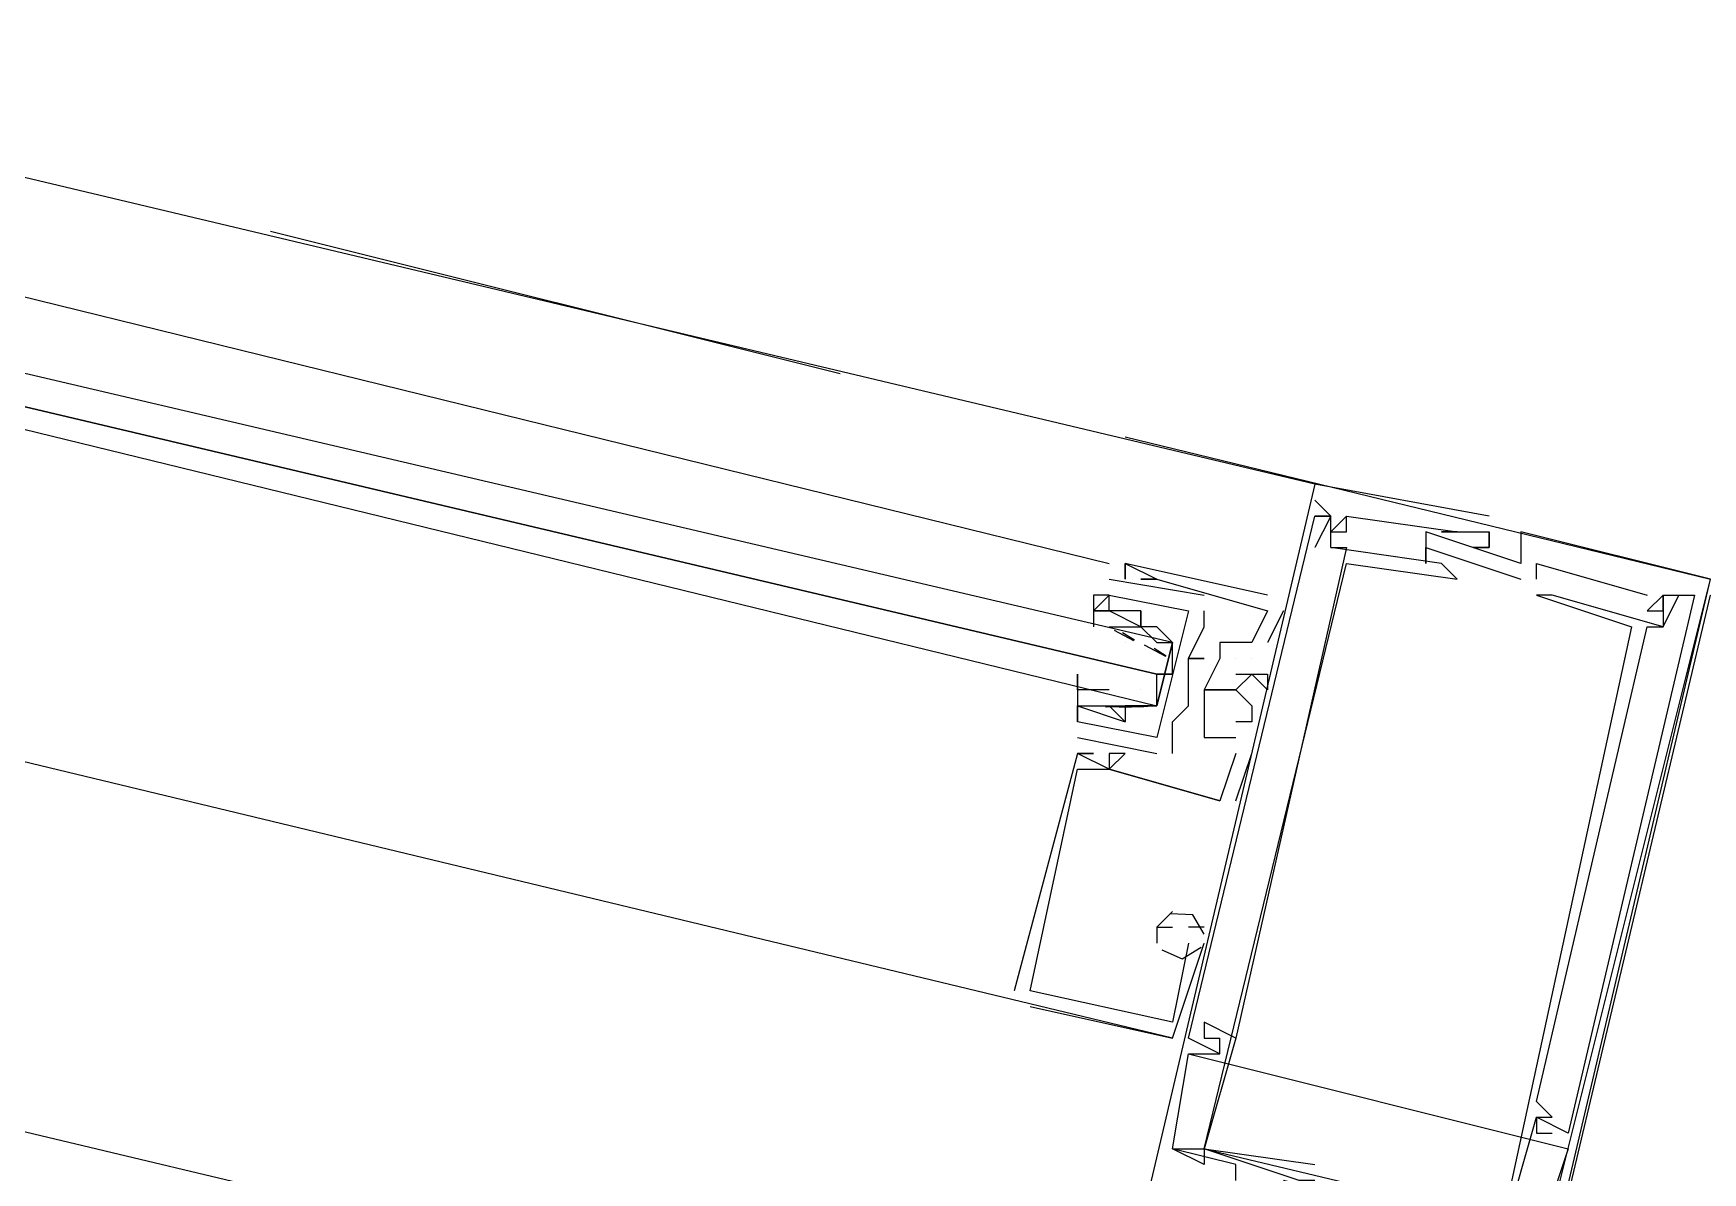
# Model space of a CAD drawing. Header units: feet. Extents: x -84 to 198, y -22 to 181.
# Drawn here: x 85.133 to 86.54, y 15.011 to 15.971 of the extents above; entities that cross this region are included whole.
import ezdxf

# ---------------------------------------------------------------- set-up
doc = ezdxf.new("R2010")
doc.units = ezdxf.units.FT
doc.layers.add('A-LINEA', color=7, linetype='CONTINUOUS')

msp = doc.modelspace()

# ---------------------------------------------------------------- linework, layer by layer
at = {"layer": 'A-LINEA'}
for p, q in [((86.2133, 15.5911), (77.6267, 17.6311)), ((86.0267, 14.8311), (77.4533, 16.8711)), ((84.4133, 15.9244), (86.04, 15.5244)), ((85.3333, 15.8044), (85.8133, 15.6844)), ((86.0533, 15.6311), (86.5467, 15.5111)), ((86.2133, 15.5911), (86.2133, 15.5911)), ((86.2133, 15.5911), (86.2133, 15.5911)), ((86.2133, 15.5911), (86.2133, 15.5911)), ((86.2133, 15.5778), (86.2267, 15.5644)), ((86.2133, 15.5778), (86.2133, 15.5778)), ((86.2133, 15.5778), (86.2267, 15.5644)), ((86.2133, 15.5778), (86.2133, 15.5778)), ((86.2133, 15.5778), (86.2267, 15.5644)), ((86.2133, 15.5778), (86.2133, 15.5778)), ((86.2133, 15.5644), (86.2133, 15.5644)), ((86.2133, 15.5644), (86.2133, 15.5644)), ((86.2133, 15.5644), (86.2133, 15.5644)), ((86.2133, 15.5644), (86.2133, 15.5644)), ((86.2133, 15.5644), (86.2133, 15.5644)), ((86.2133, 15.5644), (86.2133, 15.5644)), ((86.2267, 15.5644), (86.2267, 15.5644)), ((86.2267, 15.5644), (86.2267, 15.5644)), ((86.2267, 15.5644), (86.2267, 15.5644)), ((86.2267, 15.5644), (86.2267, 15.5644)), ((86.2267, 15.5644), (86.2267, 15.5644)), ((86.2267, 15.5644), (86.2267, 15.5644)), ((86.2267, 15.5644), (86.2267, 15.5644)), ((86.2267, 15.5644), (86.2267, 15.5644)), ((86.2267, 15.5644), (86.2267, 15.5644)), ((86.24, 15.5644), (86.24, 15.5644)), ((86.24, 15.5644), (86.24, 15.5644)), ((86.24, 15.5644), (86.24, 15.5644)), ((86.24, 15.5644), (86.24, 15.5644)), ((86.24, 15.5644), (86.24, 15.5644)), ((86.24, 15.5644), (86.24, 15.5644)), ((86.36, 15.5644), (86.36, 15.5644)), ((86.36, 15.5644), (86.36, 15.5644)), ((86.36, 15.5644), (86.36, 15.5644)), ((86.2267, 15.5511), (86.2267, 15.5511)), ((86.2267, 15.5511), (86.2267, 15.5511)), ((86.2267, 15.5511), (86.2267, 15.5511)), ((86.24, 15.5511), (86.24, 15.5511)), ((86.24, 15.5511), (86.24, 15.5511)), ((86.24, 15.5511), (86.24, 15.5511)), ((86.3067, 15.5511), (86.3067, 15.5511)), ((86.3067, 15.5511), (86.3067, 15.5511)), ((86.3067, 15.5511), (86.3067, 15.5511)), ((86.32, 15.5511), (86.32, 15.5511)), ((86.32, 15.5511), (86.32, 15.5511)), ((86.32, 15.5511), (86.32, 15.5511)), ((86.3333, 15.5511), (86.3333, 15.5511)), ((86.3333, 15.5511), (86.3333, 15.5511)), ((86.3333, 15.5511), (86.3333, 15.5511)), ((86.3333, 15.5511), (86.3333, 15.5511)), ((86.3333, 15.5511), (86.3333, 15.5511)), ((86.3333, 15.5511), (86.3333, 15.5511)), ((86.36, 15.5511), (86.36, 15.5511)), ((86.36, 15.5511), (86.36, 15.5511)), ((86.36, 15.5511), (86.36, 15.5511)), ((86.36, 15.5511), (86.36, 15.5511)), ((86.36, 15.5511), (86.36, 15.5511)), ((86.36, 15.5511), (86.36, 15.5511)), ((86.3867, 15.5511), (86.3867, 15.5511)), ((86.3867, 15.5511), (86.3867, 15.5511)), ((86.3867, 15.5511), (86.3867, 15.5511)), ((86.2133, 15.5378), (86.2133, 15.5378)), ((86.2133, 15.5378), (86.2133, 15.5378)), ((86.2133, 15.5378), (86.2133, 15.5378)), ((86.2267, 15.5378), (86.2267, 15.5378)), ((86.2267, 15.5378), (86.2267, 15.5378)), ((86.2267, 15.5378), (86.2267, 15.5378)), ((86.2267, 15.5378), (86.2267, 15.5378)), ((86.2267, 15.5378), (86.2267, 15.5378)), ((86.2267, 15.5378), (86.2267, 15.5378)), ((86.24, 15.5378), (86.24, 15.5378)), ((86.24, 15.5378), (86.24, 15.5378)), ((86.24, 15.5378), (86.24, 15.5378)), ((86.3067, 15.5378), (86.3867, 15.5111)), ((86.3067, 15.5378), (86.3067, 15.5378)), ((86.3067, 15.5378), (86.3867, 15.5111)), ((86.3067, 15.5378), (86.3067, 15.5378)), ((86.3067, 15.5378), (86.3867, 15.5111)), ((86.3067, 15.5378), (86.3067, 15.5378)), ((86.3467, 15.5378), (86.3467, 15.5378)), ((86.3467, 15.5378), (86.3467, 15.5378)), ((86.3467, 15.5378), (86.3467, 15.5378)), ((86.36, 15.5378), (86.36, 15.5378)), ((86.36, 15.5378), (86.36, 15.5378)), ((86.36, 15.5378), (86.36, 15.5378)), ((86.36, 15.5378), (86.36, 15.5378)), ((86.36, 15.5378), (86.36, 15.5378)), ((86.36, 15.5378), (86.36, 15.5378)), ((86.0533, 15.5244), (86.0533, 15.5244)), ((86.0533, 15.5244), (86.0533, 15.5244)), ((86.0533, 15.5244), (86.0533, 15.5244)), ((86.0533, 15.5244), (86.0533, 15.5244)), ((86.0533, 15.5244), (86.0533, 15.5244)), ((86.0533, 15.5244), (86.0533, 15.5244)), ((86.24, 15.5244), (86.24, 15.5244)), ((86.24, 15.5244), (86.24, 15.5244)), ((86.24, 15.5244), (86.24, 15.5244)), ((86.3067, 15.5244), (86.3067, 15.5244)), ((86.3067, 15.5244), (86.3067, 15.5244)), ((86.3067, 15.5244), (86.3067, 15.5244)), ((86.3067, 15.5244), (86.3067, 15.5244)), ((86.3067, 15.5244), (86.3067, 15.5244)), ((86.3067, 15.5244), (86.3067, 15.5244)), ((86.32, 15.5244), (86.32, 15.5244)), ((86.32, 15.5244), (86.32, 15.5244)), ((86.32, 15.5244), (86.32, 15.5244)), ((86.3867, 15.5244), (86.3867, 15.5244)), ((86.3867, 15.5244), (86.3867, 15.5244)), ((86.3867, 15.5244), (86.3867, 15.5244)), ((86.4, 15.5244), (86.4, 15.5244)), ((86.4, 15.5244), (86.4, 15.5244)), ((86.4, 15.5244), (86.4, 15.5244)), ((86.04, 15.5111), (86.12, 15.4978)), ((86.04, 15.5111), (86.04, 15.5111)), ((86.04, 15.5111), (86.12, 15.4978)), ((86.04, 15.5111), (86.04, 15.5111)), ((86.0533, 15.5111), (86.0533, 15.5111)), ((86.0533, 15.5111), (86.0533, 15.5111)), ((86.0533, 15.5111), (86.0533, 15.5111)), ((86.0667, 15.5111), (86.0667, 15.5111)), ((86.0667, 15.5111), (86.0667, 15.5111)), ((86.0667, 15.5111), (86.0667, 15.5111)), ((86.08, 15.5111), (86.08, 15.5111)), ((86.08, 15.5111), (86.08, 15.5111)), ((86.08, 15.5111), (86.08, 15.5111)), ((86.08, 15.5111), (86.08, 15.5111)), ((86.08, 15.5111), (86.08, 15.5111)), ((86.08, 15.5111), (86.08, 15.5111)), ((86.3333, 15.5111), (86.3333, 15.5111)), ((86.3333, 15.5111), (86.3333, 15.5111)), ((86.3333, 15.5111), (86.3333, 15.5111)), ((86.3867, 15.5111), (86.3867, 15.5111)), ((86.3867, 15.5111), (86.3867, 15.5111)), ((86.3867, 15.5111), (86.3867, 15.5111)), ((86.4, 15.5111), (86.4, 15.5111)), ((86.4, 15.5111), (86.4, 15.5111)), ((86.4, 15.5111), (86.4, 15.5111)), ((86.04, 15.4978), (86.04, 15.4978)), ((86.04, 15.4978), (86.04, 15.4978)), ((86.04, 15.4978), (86.04, 15.4978)), ((86.04, 15.4978), (86.04, 15.4978)), ((86.12, 15.4978), (86.12, 15.4978)), ((86.12, 15.4978), (86.12, 15.4978)), ((86.1733, 15.4978), (86.1733, 15.4978)), ((86.1733, 15.4978), (86.1733, 15.4978)), ((86.1733, 15.4978), (86.1733, 15.4978)), ((86.4, 15.4978), (86.4, 15.4978)), ((86.4, 15.4978), (86.4, 15.4978)), ((86.4, 15.4978), (86.4, 15.4978)), ((86.4133, 15.4978), (86.4133, 15.4978)), ((86.4133, 15.4978), (86.4133, 15.4978)), ((86.4133, 15.4978), (86.4133, 15.4978)), ((86.4933, 15.4978), (86.4933, 15.4978)), ((86.4933, 15.4978), (86.4933, 15.4978)), ((86.4933, 15.4978), (86.4933, 15.4978)), ((86.5067, 15.4978), (86.5067, 15.4978)), ((86.5067, 15.4978), (86.5067, 15.4978)), ((86.5067, 15.4978), (86.5067, 15.4978)), ((86.5067, 15.4978), (86.5067, 15.4978)), ((86.5067, 15.4978), (86.5067, 15.4978)), ((86.5067, 15.4978), (86.5067, 15.4978)), ((86.5067, 15.4978), (86.5067, 15.4978)), ((86.5067, 15.4978), (86.5067, 15.4978)), ((86.5067, 15.4978), (86.5067, 15.4978)), ((86.52, 15.4978), (86.52, 15.4978)), ((86.52, 15.4978), (86.52, 15.4978)), ((86.52, 15.4978), (86.52, 15.4978)), ((86.5333, 15.4978), (86.5333, 15.4978)), ((86.5333, 15.4978), (86.5333, 15.4978)), ((86.5333, 15.4978), (86.5333, 15.4978)), ((86.0267, 15.4844), (86.0267, 15.4844)), ((86.0267, 15.4844), (86.0267, 15.4844)), ((86.04, 15.4844), (86.04, 15.4844)), ((86.04, 15.4844), (86.04, 15.4844)), ((86.04, 15.4844), (86.04, 15.4844)), ((86.04, 15.4844), (86.04, 15.4844)), ((86.0667, 15.4844), (86.0667, 15.4844)), ((86.0667, 15.4844), (86.0667, 15.4844)), ((86.0667, 15.4844), (86.0667, 15.4844)), ((86.0667, 15.4844), (86.0667, 15.4844)), ((86.12, 15.4844), (86.12, 15.4844)), ((86.12, 15.4844), (86.12, 15.4844)), ((86.1733, 15.4844), (86.1733, 15.4844)), ((86.1733, 15.4844), (86.1733, 15.4844)), ((86.1733, 15.4844), (86.1733, 15.4844)), ((86.1733, 15.4844), (86.1733, 15.4844)), ((86.1733, 15.4844), (86.1733, 15.4844)), ((86.1733, 15.4844), (86.1733, 15.4844)), ((86.1867, 15.4844), (86.1867, 15.4844)), ((86.1867, 15.4844), (86.1867, 15.4844)), ((86.1867, 15.4844), (86.1867, 15.4844)), ((86.4933, 15.4844), (86.4933, 15.4844)), ((86.4933, 15.4844), (86.4933, 15.4844)), ((86.4933, 15.4844), (86.4933, 15.4844)), ((86.5067, 15.4844), (86.5067, 15.4844)), ((86.5067, 15.4844), (86.5067, 15.4844)), ((86.5067, 15.4844), (86.5067, 15.4844)), ((86.04, 15.4711), (86.04, 15.4711)), ((86.04, 15.4711), (86.04, 15.4711)), ((86.04, 15.4711), (86.0533, 15.4711)), ((86.04, 15.4711), (86.04, 15.4711)), ((86.0441, 15.4681), (86.0603, 15.4596)), ((86.0511, 15.4663), (86.0612, 15.46)), ((86.0533, 15.4711), (86.0533, 15.4711)), ((86.0533, 15.4711), (86.0533, 15.4711)), ((86.0667, 15.4711), (86.0667, 15.4711)), ((86.0667, 15.4711), (86.0667, 15.4711)), ((86.0667, 15.4711), (86.0667, 15.4711)), ((86.0667, 15.4711), (86.0667, 15.4711)), ((86.08, 15.4711), (86.08, 15.4711)), ((86.08, 15.4711), (86.08, 15.4711)), ((86.08, 15.4711), (86.08, 15.4711)), ((86.08, 15.4711), (86.08, 15.4711)), ((86.12, 15.4711), (86.12, 15.4711)), ((86.12, 15.4711), (86.12, 15.4711)), ((86.48, 15.4711), (86.48, 15.4711)), ((86.48, 15.4711), (86.48, 15.4711)), ((86.48, 15.4711), (86.48, 15.4711)), ((86.4933, 15.4711), (86.4933, 15.4711)), ((86.4933, 15.4711), (86.4933, 15.4711)), ((86.4933, 15.4711), (86.4933, 15.4711)), ((86.5067, 15.4711), (86.5067, 15.4711)), ((86.5067, 15.4711), (86.5067, 15.4711)), ((86.5067, 15.4711), (86.5067, 15.4711)), ((86.5067, 15.4711), (86.5067, 15.4711)), ((86.5067, 15.4711), (86.5067, 15.4711)), ((86.5067, 15.4711), (86.5067, 15.4711)), ((86.0533, 15.4578), (86.0533, 15.4578)), ((86.0695, 15.4558), (86.0874, 15.4462)), ((86.0778, 15.453), (86.0879, 15.4467)), ((86.08, 15.4578), (86.08, 15.4578)), ((86.1333, 15.4578), (86.1333, 15.4578)), ((86.1333, 15.4578), (86.1333, 15.4578)), ((86.1333, 15.4578), (86.1333, 15.4578)), ((86.16, 15.4578), (86.16, 15.4578)), ((86.16, 15.4578), (86.16, 15.4578)), ((86.16, 15.4578), (86.16, 15.4578)), ((86.1733, 15.4578), (86.1733, 15.4578)), ((86.1733, 15.4578), (86.1733, 15.4578)), ((86.1733, 15.4578), (86.1733, 15.4578)), ((86.0933, 15.4311), (86.08, 15.4311)), ((86.1067, 15.4444), (86.1067, 15.4444)), ((86.1067, 15.4444), (86.1067, 15.4444)), ((86.1067, 15.4444), (86.1067, 15.4444)), ((86.1067, 15.4444), (86.1067, 15.4444)), ((86.12, 15.4444), (86.12, 15.4444)), ((86.12, 15.4444), (86.12, 15.4444)), ((86.1333, 15.4444), (86.1333, 15.4444)), ((86.1333, 15.4444), (86.1333, 15.4444)), ((86.1333, 15.4444), (86.1333, 15.4444)), ((86.1467, 15.4444), (86.1467, 15.4444)), ((86.1467, 15.4444), (86.1467, 15.4444)), ((86.1467, 15.4444), (86.1467, 15.4444)), ((86.1467, 15.4311), (86.1467, 15.4311)), ((86.1467, 15.4311), (86.1467, 15.4311)), ((86.1467, 15.4311), (86.1467, 15.4311)), ((86.16, 15.4444), (86.16, 15.4444)), ((86.16, 15.4444), (86.16, 15.4444)), ((86.16, 15.4444), (86.16, 15.4444)), ((86.16, 15.4444), (86.16, 15.4444)), ((86.16, 15.4444), (86.16, 15.4444)), ((86.16, 15.4444), (86.16, 15.4444)), ((86.16, 15.4311), (86.16, 15.4311)), ((86.16, 15.4311), (86.16, 15.4311)), ((86.16, 15.4311), (86.16, 15.4311)), ((86.1733, 15.4311), (86.1733, 15.4311)), ((86.1733, 15.4311), (86.1733, 15.4311)), ((86.1733, 15.4311), (86.1733, 15.4311)), ((86.0267, 15.4178), (86.0267, 15.4178)), ((86.04, 15.4178), (86.0267, 15.4178)), ((86.0267, 15.4178), (86.0267, 15.4178)), ((86.04, 15.4178), (86.04, 15.4178)), ((86.0667, 15.4178), (86.0667, 15.4178)), ((86.1067, 15.4178), (86.1067, 15.4178)), ((86.1067, 15.4178), (86.1067, 15.4178)), ((86.12, 15.4178), (86.12, 15.4178)), ((86.12, 15.4178), (86.12, 15.4178)), ((86.12, 15.4178), (86.12, 15.4178)), ((86.12, 15.4178), (86.12, 15.4178)), ((86.12, 15.4178), (86.12, 15.4178)), ((86.12, 15.4178), (86.12, 15.4178)), ((86.1333, 15.4178), (86.1333, 15.4178)), ((86.1333, 15.4178), (86.1333, 15.4178)), ((86.1333, 15.4178), (86.1333, 15.4178)), ((86.1467, 15.4178), (86.1467, 15.4178)), ((86.1467, 15.4178), (86.1467, 15.4178)), ((86.1467, 15.4178), (86.1467, 15.4178)), ((86.1733, 15.4178), (86.1733, 15.4178)), ((86.1733, 15.4178), (86.1733, 15.4178)), ((86.1733, 15.4178), (86.1733, 15.4178)), ((86.0133, 15.4044), (86.0133, 15.3911)), ((86.0133, 15.4044), (86.0133, 15.4044)), ((86.0133, 15.4044), (86.0133, 15.4044)), ((86.0133, 15.4044), (86.0133, 15.3911)), ((86.0133, 15.4044), (86.0133, 15.4044)), ((86.0133, 15.4044), (86.0133, 15.4044)), ((86.0551, 15.4037), (86.0368, 15.4034)), ((86.0498, 15.4043), (86.0379, 15.4033)), ((86.04, 15.4044), (86.04, 15.4044)), ((86.04, 15.4044), (86.04, 15.4044)), ((86.069, 15.4036), (86.0486, 15.403)), ((86.0533, 15.4044), (86.0533, 15.4044)), ((86.0533, 15.4044), (86.0533, 15.4044)), ((86.0765, 15.4043), (86.0646, 15.4033)), ((86.1067, 15.4044), (86.1067, 15.4044)), ((86.1067, 15.4044), (86.1067, 15.4044)), ((86.16, 15.4044), (86.16, 15.4044)), ((86.16, 15.4044), (86.16, 15.4044)), ((86.16, 15.4044), (86.16, 15.4044)), ((86.0133, 15.3911), (86.0133, 15.3911)), ((86.0133, 15.3911), (86.0133, 15.3911)), ((86.0133, 15.3911), (86.0133, 15.3911)), ((86.0133, 15.3911), (86.0133, 15.3911)), ((86.0533, 15.3911), (86.0533, 15.3911)), ((86.0533, 15.3911), (86.0533, 15.3911)), ((86.0533, 15.3911), (86.0533, 15.3911)), ((86.0533, 15.3911), (86.0533, 15.3911)), ((86.0933, 15.3911), (86.0933, 15.3911)), ((86.0933, 15.3911), (86.0933, 15.3911)), ((86.12, 15.3911), (86.12, 15.3911)), ((86.12, 15.3911), (86.12, 15.3911)), ((86.12, 15.3911), (86.12, 15.3911)), ((86.1467, 15.3911), (86.1467, 15.3911)), ((86.1467, 15.3911), (86.1467, 15.3911)), ((86.1467, 15.3911), (86.1467, 15.3911)), ((86.16, 15.3911), (86.16, 15.3911)), ((86.16, 15.3911), (86.16, 15.3911)), ((86.16, 15.3911), (86.16, 15.3911)), ((86.0133, 15.3778), (86.08, 15.3644)), ((86.0133, 15.3778), (86.0133, 15.3778)), ((86.0133, 15.3778), (86.08, 15.3644)), ((86.0133, 15.3778), (86.0133, 15.3778)), ((86.08, 15.3778), (86.08, 15.3778)), ((86.08, 15.3778), (86.08, 15.3778)), ((86.12, 15.3778), (86.12, 15.3778)), ((86.12, 15.3778), (86.12, 15.3778)), ((86.12, 15.3778), (86.12, 15.3778)), ((86.1333, 15.3778), (86.1467, 15.3778)), ((86.1333, 15.3778), (86.1333, 15.3778)), ((86.1333, 15.3778), (86.1467, 15.3778)), ((86.1333, 15.3778), (86.1333, 15.3778)), ((86.1333, 15.3778), (86.1467, 15.3778)), ((86.1333, 15.3778), (86.1333, 15.3778)), ((86.1467, 15.3778), (86.1467, 15.3778)), ((86.1467, 15.3778), (86.1467, 15.3778)), ((86.1467, 15.3778), (86.1467, 15.3778)), ((86.1467, 15.3778), (86.1467, 15.3778)), ((86.1467, 15.3778), (86.1467, 15.3778)), ((86.1467, 15.3778), (86.1467, 15.3778)), ((86.0133, 15.3644), (86.0133, 15.3644)), ((86.0133, 15.3644), (86.0133, 15.3644)), ((86.0133, 15.3644), (86.0133, 15.3644)), ((86.0133, 15.3644), (86.0133, 15.3644)), ((86.0133, 15.3644), (86.0133, 15.3644)), ((86.0133, 15.3644), (86.0133, 15.3644)), ((86.0267, 15.3644), (86.0267, 15.3644)), ((86.0267, 15.3644), (86.0267, 15.3644)), ((86.0267, 15.3644), (86.0267, 15.3644)), ((86.04, 15.3644), (86.04, 15.3644)), ((86.04, 15.3644), (86.04, 15.3644)), ((86.04, 15.3644), (86.04, 15.3644)), ((86.0533, 15.3644), (86.0533, 15.3644)), ((86.0533, 15.3644), (86.0533, 15.3644)), ((86.0533, 15.3644), (86.0533, 15.3644)), ((86.08, 15.3644), (86.08, 15.3644)), ((86.08, 15.3644), (86.08, 15.3644)), ((86.0933, 15.3644), (86.0933, 15.3644)), ((86.0933, 15.3644), (86.0933, 15.3644)), ((86.1467, 15.3244), (86.16, 15.3644)), ((86.1467, 15.3644), (86.1467, 15.3644)), ((86.1467, 15.3644), (86.1467, 15.3644)), ((86.1467, 15.3244), (86.16, 15.3644)), ((86.1467, 15.3644), (86.1467, 15.3644)), ((86.1467, 15.3644), (86.1467, 15.3644)), ((86.1467, 15.3244), (86.16, 15.3644)), ((86.1467, 15.3644), (86.1467, 15.3644)), ((86.1467, 15.3644), (86.1467, 15.3644)), ((86.16, 15.3644), (86.16, 15.3644)), ((86.16, 15.3644), (86.16, 15.3644)), ((86.16, 15.3644), (86.16, 15.3644)), ((86.0133, 15.3511), (86.0133, 15.3511)), ((86.0133, 15.3511), (86.0133, 15.3511)), ((86.0133, 15.3511), (86.0133, 15.3511)), ((86.04, 15.3511), (86.04, 15.3511)), ((86.04, 15.3511), (86.04, 15.3511)), ((86.04, 15.3511), (86.04, 15.3511)), ((86.04, 15.3511), (86.04, 15.3511)), ((86.04, 15.3511), (86.04, 15.3511)), ((86.04, 15.3511), (86.04, 15.3511)), ((86.04, 15.3511), (86.04, 15.3511)), ((86.04, 15.3511), (86.04, 15.3511)), ((86.04, 15.3511), (86.04, 15.3511)), ((86.1333, 15.3244), (86.1333, 15.3244)), ((86.1333, 15.3244), (86.1333, 15.3244)), ((86.1333, 15.3244), (86.1333, 15.3244)), ((86.1333, 15.3244), (86.1333, 15.3244)), ((86.1333, 15.3244), (86.1333, 15.3244)), ((86.1333, 15.3244), (86.1333, 15.3244)), ((86.1467, 15.3244), (86.1467, 15.3244)), ((86.1467, 15.3244), (86.1467, 15.3244)), ((86.1467, 15.3244), (86.1467, 15.3244)), ((86.0933, 15.2311), (86.0933, 15.2311)), ((86.0933, 15.2311), (86.0933, 15.2311)), ((86.0933, 15.2311), (86.0933, 15.2311)), ((86.08, 15.2178), (86.08, 15.2044)), ((86.08, 15.2178), (86.08, 15.2178)), ((86.08, 15.2178), (86.08, 15.2178)), ((86.08, 15.2178), (86.08, 15.2044)), ((86.08, 15.2178), (86.08, 15.2178)), ((86.08, 15.2178), (86.08, 15.2178)), ((86.08, 15.2178), (86.08, 15.2044)), ((86.08, 15.2178), (86.08, 15.2178)), ((86.08, 15.2178), (86.08, 15.2178)), ((86.0933, 15.2178), (86.0933, 15.2178)), ((86.0933, 15.2178), (86.0933, 15.2178)), ((86.0933, 15.2178), (86.0933, 15.2178)), ((86.12, 15.2178), (86.1067, 15.2178)), ((86.1067, 15.2178), (86.1067, 15.2178)), ((86.12, 15.2178), (86.1067, 15.2178)), ((86.1067, 15.2178), (86.1067, 15.2178)), ((86.12, 15.2178), (86.1067, 15.2178)), ((86.1067, 15.2178), (86.1067, 15.2178)), ((86.12, 15.2178), (86.12, 15.2178)), ((86.12, 15.2178), (86.12, 15.2178)), ((86.12, 15.2178), (86.12, 15.2178)), ((86.08, 15.2044), (86.08, 15.2044)), ((86.08, 15.2044), (86.08, 15.2044)), ((86.08, 15.2044), (86.08, 15.2044)), ((86.0933, 15.1244), (86.12, 15.2044)), ((86.0933, 15.1244), (86.12, 15.2044)), ((86.0933, 15.1244), (86.12, 15.2044)), ((86.1067, 15.2044), (86.1067, 15.2044)), ((86.1067, 15.2044), (86.1067, 15.2044)), ((86.1067, 15.2044), (86.1067, 15.2044)), ((86.1067, 15.2044), (86.1067, 15.2044)), ((86.1067, 15.2044), (86.1067, 15.2044)), ((86.1067, 15.2044), (86.1067, 15.2044)), ((86.12, 15.2044), (86.12, 15.2044)), ((86.12, 15.2044), (86.12, 15.2044)), ((86.12, 15.2044), (86.12, 15.2044)), ((85.96, 15.1644), (85.96, 15.1644)), ((85.96, 15.1644), (85.96, 15.1644)), ((85.96, 15.1644), (85.96, 15.1644)), ((85.9733, 15.1644), (85.9733, 15.1644)), ((85.9733, 15.1644), (85.9733, 15.1644)), ((85.9733, 15.1644), (85.9733, 15.1644)), ((85.9733, 15.1644), (85.9733, 15.1644)), ((85.9733, 15.1644), (85.9733, 15.1644)), ((85.9733, 15.1644), (85.9733, 15.1644)), ((85.9733, 15.1511), (86.0933, 15.1244)), ((85.9733, 15.1511), (85.9733, 15.1511)), ((85.9733, 15.1511), (86.0933, 15.1244)), ((85.9733, 15.1511), (85.9733, 15.1511)), ((85.9733, 15.1511), (86.0933, 15.1244)), ((85.9733, 15.1511), (85.9733, 15.1511)), ((86.0933, 15.1378), (86.0933, 15.1378)), ((86.0933, 15.1378), (86.0933, 15.1378)), ((86.0933, 15.1378), (86.0933, 15.1378)), ((86.0933, 15.1378), (86.0933, 15.1378)), ((86.0933, 15.1378), (86.0933, 15.1378)), ((86.0933, 15.1378), (86.0933, 15.1378)), ((86.12, 15.1378), (86.12, 15.1378)), ((86.12, 15.1378), (86.12, 15.1378)), ((86.12, 15.1378), (86.12, 15.1378)), ((86.0933, 15.1244), (86.0933, 15.1244)), ((86.0933, 15.1244), (86.0933, 15.1244)), ((86.0933, 15.1244), (86.0933, 15.1244)), ((86.1067, 15.1244), (86.1067, 15.1244)), ((86.1067, 15.1244), (86.1067, 15.1244)), ((86.1067, 15.1244), (86.1067, 15.1244)), ((86.1467, 15.1244), (86.12, 15.0311)), ((86.12, 15.1244), (86.12, 15.1244)), ((86.1467, 15.1244), (86.12, 15.0311)), ((86.12, 15.1244), (86.12, 15.1244)), ((86.1467, 15.1244), (86.12, 15.0311)), ((86.12, 15.1244), (86.12, 15.1244)), ((86.1333, 15.1244), (86.1333, 15.1244)), ((86.1333, 15.1244), (86.1333, 15.1244)), ((86.1333, 15.1244), (86.1333, 15.1244)), ((86.1333, 15.1244), (86.1333, 15.1244)), ((86.1333, 15.1244), (86.1333, 15.1244)), ((86.1333, 15.1244), (86.1333, 15.1244)), ((86.1467, 15.1244), (86.1467, 15.1244)), ((86.1467, 15.1244), (86.1467, 15.1244)), ((86.1467, 15.1244), (86.1467, 15.1244)), ((86.1467, 15.1244), (86.1467, 15.1244)), ((86.1467, 15.1244), (86.1467, 15.1244)), ((86.1467, 15.1244), (86.1467, 15.1244)), ((86.1067, 15.1111), (86.4267, 15.0311)), ((86.1067, 15.1111), (86.1067, 15.1111)), ((86.1067, 15.1111), (86.4267, 15.0311)), ((86.1067, 15.1111), (86.1067, 15.1111)), ((86.1067, 15.1111), (86.4267, 15.0311)), ((86.1067, 15.1111), (86.1067, 15.1111)), ((86.1333, 15.1111), (86.1333, 15.1111)), ((86.1333, 15.1111), (86.1333, 15.1111)), ((86.1333, 15.1111), (86.1333, 15.1111)), ((86.1333, 15.1111), (86.1333, 15.1111)), ((86.1333, 15.1111), (86.1333, 15.1111)), ((86.1333, 15.1111), (86.1333, 15.1111)), ((86.4, 15.0711), (86.4, 15.0711)), ((86.4, 15.0711), (86.4, 15.0711)), ((86.4, 15.0711), (86.4, 15.0711)), ((86.4, 15.0578), (86.4, 15.0578)), ((86.4, 15.0578), (86.4, 15.0578)), ((86.4, 15.0578), (86.4, 15.0578)), ((86.4, 15.0578), (86.4, 15.0578)), ((86.4, 15.0578), (86.4, 15.0578)), ((86.4, 15.0578), (86.4, 15.0578)), ((86.4, 15.0578), (86.4, 15.0578)), ((86.4, 15.0578), (86.4, 15.0578)), ((86.4, 15.0578), (86.4, 15.0578)), ((86.4133, 15.0578), (86.4133, 15.0578)), ((86.4133, 15.0578), (86.4133, 15.0578)), ((86.4133, 15.0578), (86.4133, 15.0578)), ((86.4133, 15.0578), (86.4133, 15.0578)), ((86.4133, 15.0578), (86.4133, 15.0578)), ((86.4133, 15.0578), (86.4133, 15.0578)), ((86.4, 15.0444), (86.4, 15.0444)), ((86.4, 15.0444), (86.4, 15.0444)), ((86.4, 15.0444), (86.4, 15.0444)), ((86.4133, 15.0444), (86.4133, 15.0444)), ((86.4133, 15.0444), (86.4133, 15.0444)), ((86.4133, 15.0444), (86.4133, 15.0444)), ((86.4267, 15.0444), (86.4267, 15.0444)), ((86.4267, 15.0444), (86.4267, 15.0444)), ((86.4267, 15.0444), (86.4267, 15.0444)), ((86.0933, 15.0311), (86.0933, 15.0311)), ((86.0933, 15.0311), (86.0933, 15.0311)), ((86.0933, 15.0311), (86.0933, 15.0311)), ((86.0933, 15.0311), (86.0933, 15.0311)), ((86.0933, 15.0311), (86.0933, 15.0311)), ((86.0933, 15.0311), (86.0933, 15.0311)), ((86.0933, 15.0311), (86.0933, 15.0311)), ((86.0933, 15.0311), (86.0933, 15.0311)), ((86.0933, 15.0311), (86.0933, 15.0311)), ((86.12, 15.0311), (86.2133, 15.0178)), ((86.12, 15.0311), (86.12, 15.0311)), ((86.12, 15.0311), (86.12, 15.0311)), ((86.12, 15.0311), (86.12, 15.0311)), ((86.12, 15.0311), (86.2133, 15.0178)), ((86.12, 15.0311), (86.12, 15.0311)), ((86.12, 15.0311), (86.12, 15.0311)), ((86.12, 15.0311), (86.12, 15.0311)), ((86.12, 15.0311), (86.2133, 15.0178)), ((86.12, 15.0311), (86.12, 15.0311)), ((86.12, 15.0311), (86.12, 15.0311)), ((86.12, 15.0311), (86.12, 15.0311)), ((86.1333, 15.0311), (86.1333, 15.0311)), ((86.1333, 15.0311), (86.1333, 15.0311)), ((86.1333, 15.0311), (86.1333, 15.0311)), ((86.4133, 15.0311), (86.4133, 15.0311)), ((86.4133, 15.0311), (86.4133, 15.0311)), ((86.4133, 15.0311), (86.4133, 15.0311)), ((86.4267, 15.0311), (86.4267, 15.0311)), ((86.4267, 15.0311), (86.4267, 15.0311)), ((86.4267, 15.0311), (86.4267, 15.0311)), ((86.12, 15.0178), (86.12, 15.0178)), ((86.12, 15.0178), (86.12, 15.0178)), ((86.12, 15.0178), (86.12, 15.0178)), ((86.1467, 15.0178), (86.1467, 15.0178)), ((86.1467, 15.0178), (86.1467, 15.0178)), ((86.1467, 15.0178), (86.1467, 15.0178)), ((86.2133, 15.0178), (86.2133, 15.0178)), ((86.2133, 15.0178), (86.2133, 15.0178)), ((86.2133, 15.0178), (86.2133, 15.0178))]:
    msp.add_line(p, q, dxfattribs=at)
for points in [[(86.0933, 15.1244), (84.32, 15.5511), (82, 16.0978)], [(84.3867, 15.8178), (86.08, 15.4044), (86.08, 15.4178), (86.08, 15.4311), (84.3867, 15.8311), (86.08, 15.4311), (86.0933, 15.4311), (86.0933, 15.4444), (86.0933, 15.4578), (84.3867, 15.8578)], [(86.36, 15.5644), (86.2133, 15.5911), (86.0533, 14.9111)], [(86.36, 15.5644), (86.2133, 15.5911), (86.0533, 14.9111)], [(86.36, 15.5644), (86.2133, 15.5911), (86.0533, 14.9111)], [(86.1333, 15.1111), (86.1067, 15.1244), (86.2133, 15.5644)], [(86.1333, 15.1111), (86.1067, 15.1244), (86.2133, 15.5644)], [(86.1333, 15.1111), (86.1067, 15.1244), (86.2133, 15.5644)], [(86.12, 15.0311), (86.24, 15.5244), (86.3333, 15.5111), (86.32, 15.5244), (86.2267, 15.5378), (86.2267, 15.5644), (86.2133, 15.5644), (86.2267, 15.5644), (86.2133, 15.5378)], [(86.12, 15.0311), (86.24, 15.5244), (86.3333, 15.5111), (86.32, 15.5244), (86.2267, 15.5378), (86.2267, 15.5644), (86.2133, 15.5644), (86.2267, 15.5644), (86.2133, 15.5378)], [(86.12, 15.0311), (86.24, 15.5244), (86.3333, 15.5111), (86.32, 15.5244), (86.2267, 15.5378), (86.2267, 15.5644), (86.2133, 15.5644), (86.2267, 15.5644), (86.2133, 15.5378)], [(86.24, 15.5644), (86.2267, 15.5511), (86.24, 15.5511), (86.24, 15.5644), (86.3333, 15.5511), (86.32, 15.5511), (86.3333, 15.5511), (86.36, 15.5511), (86.36, 15.5378), (86.3467, 15.5378), (86.36, 15.5378), (86.36, 15.5511)], [(86.24, 15.5644), (86.2267, 15.5511), (86.24, 15.5511), (86.24, 15.5644), (86.3333, 15.5511), (86.32, 15.5511), (86.3333, 15.5511), (86.36, 15.5511), (86.36, 15.5378), (86.3467, 15.5378), (86.36, 15.5378), (86.36, 15.5511)], [(86.24, 15.5644), (86.2267, 15.5511), (86.24, 15.5511), (86.24, 15.5644), (86.3333, 15.5511), (86.32, 15.5511), (86.3333, 15.5511), (86.36, 15.5511), (86.36, 15.5378), (86.3467, 15.5378), (86.36, 15.5378), (86.36, 15.5511)], [(86.3733, 14.8311), (86.3867, 14.8311), (86.5467, 15.5111), (86.3867, 15.5511), (86.3867, 15.5244), (86.3067, 15.5511), (86.3067, 15.5244), (86.3067, 15.5378)], [(86.3733, 14.8311), (86.3867, 14.8311), (86.5467, 15.5111), (86.3867, 15.5511), (86.3867, 15.5244), (86.3067, 15.5511), (86.3067, 15.5244), (86.3067, 15.5378)], [(86.3733, 14.8311), (86.3867, 14.8311), (86.5467, 15.5111), (86.3867, 15.5511), (86.3867, 15.5244), (86.3067, 15.5511), (86.3067, 15.5244), (86.3067, 15.5378)], [(86.2267, 15.5378), (86.24, 15.5378), (86.1467, 15.1244), (86.12, 15.1378), (86.12, 15.1244), (86.1333, 15.1244)], [(86.2267, 15.5378), (86.24, 15.5378), (86.1467, 15.1244), (86.12, 15.1378), (86.12, 15.1244), (86.1333, 15.1244)], [(86.2267, 15.5378), (86.24, 15.5378), (86.1467, 15.1244), (86.12, 15.1378), (86.12, 15.1244), (86.1333, 15.1244)], [(86.1733, 15.4978), (86.0533, 15.5244), (86.0533, 15.5111), (86.0533, 15.5244), (86.08, 15.5111), (86.0667, 15.5111), (86.08, 15.5111), (86.1733, 15.4844), (86.16, 15.4578), (86.1333, 15.4578), (86.1333, 15.4444), (86.12, 15.4178), (86.1333, 15.4178), (86.12, 15.4178), (86.12, 15.3911), (86.12, 15.3778), (86.1467, 15.3778)], [(86.1733, 15.4978), (86.0533, 15.5244), (86.0533, 15.5111), (86.0533, 15.5244), (86.08, 15.5111), (86.0667, 15.5111), (86.08, 15.5111), (86.1733, 15.4844), (86.16, 15.4578), (86.1333, 15.4578), (86.1333, 15.4444), (86.12, 15.4178), (86.1333, 15.4178), (86.12, 15.4178), (86.12, 15.3911), (86.12, 15.3778), (86.1467, 15.3778)], [(86.1733, 15.4978), (86.0533, 15.5244), (86.0533, 15.5111), (86.0533, 15.5244), (86.08, 15.5111), (86.0667, 15.5111), (86.08, 15.5111), (86.1733, 15.4844), (86.16, 15.4578), (86.1333, 15.4578), (86.1333, 15.4444), (86.12, 15.4178), (86.1333, 15.4178), (86.12, 15.4178), (86.12, 15.3911), (86.12, 15.3778), (86.1467, 15.3778)], [(86.4, 15.5111), (86.4, 15.5244), (86.4933, 15.4978)], [(86.4, 15.5111), (86.4, 15.5244), (86.4933, 15.4978)], [(86.4, 15.5111), (86.4, 15.5244), (86.4933, 15.4978)], [(86.5467, 15.5111), (87.36, 15.3244), (87.16, 14.5111), (86.3467, 14.7111), (86.5467, 15.5111)], [(86.0267, 15.4178), (86.0133, 15.4178), (86.0133, 15.4311), (86.0133, 15.4044), (86.0133, 15.3911), (86.0133, 15.4044), (86.0267, 15.4044), (86.04, 15.4044), (86.0533, 15.4044), (86.08, 15.4044), (86.0933, 15.4578), (86.08, 15.4711), (86.0667, 15.4711), (86.04, 15.4844), (86.0267, 15.4844), (86.04, 15.4978), (86.0267, 15.4978), (86.0267, 15.4711)], [(86.04, 15.4978), (86.0267, 15.4844), (86.04, 15.4844)], [(86.04, 15.4978), (86.0267, 15.4844), (86.04, 15.4844)], [(86.0667, 15.4844), (86.04, 15.4844), (86.04, 15.4978), (86.1067, 15.4844)], [(86.0667, 15.4844), (86.04, 15.4844), (86.04, 15.4978), (86.1067, 15.4844)], [(86.5467, 15.4978), (87.3467, 15.3111), (87.16, 14.5244), (86.36, 14.7111), (86.5467, 15.4978)], [(86.4, 14.9644), (86.3733, 14.9644), (86.4, 15.0578), (86.4133, 15.0578), (86.4, 15.0711), (86.4933, 15.4711), (86.5067, 15.4711), (86.52, 15.4978)], [(86.5067, 15.4978), (86.5067, 15.4711), (86.4133, 15.4978), (86.4, 15.4978), (86.48, 15.4711), (86.3733, 14.9778)], [(86.4, 14.9644), (86.3733, 14.9644), (86.4, 15.0578), (86.4133, 15.0578), (86.4, 15.0711), (86.4933, 15.4711), (86.5067, 15.4711), (86.52, 15.4978)], [(86.5067, 15.4978), (86.5067, 15.4711), (86.4133, 15.4978), (86.4, 15.4978), (86.48, 15.4711), (86.3733, 14.9778)], [(86.4, 14.9644), (86.3733, 14.9644), (86.4, 15.0578), (86.4133, 15.0578), (86.4, 15.0711), (86.4933, 15.4711), (86.5067, 15.4711), (86.52, 15.4978)], [(86.5067, 15.4978), (86.5067, 15.4711), (86.4133, 15.4978), (86.4, 15.4978), (86.48, 15.4711), (86.3733, 14.9778)], [(86.5067, 15.4978), (86.4933, 15.4844), (86.5067, 15.4844), (86.5067, 15.4978), (86.5333, 15.4978), (86.4267, 15.0444), (86.4, 15.0578), (86.4, 15.0444), (86.4133, 15.0444)], [(86.5067, 15.4978), (86.4933, 15.4844), (86.5067, 15.4844), (86.5067, 15.4978), (86.5333, 15.4978), (86.4267, 15.0444), (86.4, 15.0578), (86.4, 15.0444), (86.4133, 15.0444)], [(86.5067, 15.4978), (86.4933, 15.4844), (86.5067, 15.4844), (86.5067, 15.4978), (86.5333, 15.4978), (86.4267, 15.0444), (86.4, 15.0578), (86.4, 15.0444), (86.4133, 15.0444)], [(86.1067, 15.4844), (86.08, 15.3778), (86.0133, 15.3911), (86.0133, 15.4044), (86.0533, 15.3911)], [(86.1067, 15.4844), (86.08, 15.3778), (86.0133, 15.3911), (86.0133, 15.4044), (86.0533, 15.3911)], [(86.0533, 15.4711), (86.0667, 15.4711), (86.0667, 15.4844), (86.0667, 15.4711)], [(86.0533, 15.4711), (86.0667, 15.4711), (86.0667, 15.4844), (86.0667, 15.4711)], [(86.0933, 15.3644), (86.0933, 15.3911), (86.1067, 15.4044), (86.1067, 15.4178), (86.1067, 15.4444), (86.12, 15.4444), (86.1067, 15.4444), (86.12, 15.4711), (86.12, 15.4844)], [(86.0933, 15.3644), (86.0933, 15.3911), (86.1067, 15.4044), (86.1067, 15.4178), (86.1067, 15.4444), (86.12, 15.4444), (86.1067, 15.4444), (86.12, 15.4711), (86.12, 15.4844)], [(86.1867, 15.4844), (86.1733, 15.4578), (86.1733, 15.4578)], [(86.1867, 15.4844), (86.1733, 15.4578), (86.1733, 15.4578)], [(86.1867, 15.4844), (86.1733, 15.4578), (86.1733, 15.4578)], [(86.0667, 15.4711), (86.08, 15.4578), (86.0933, 15.4578), (86.08, 15.4044), (86.0667, 15.4044), (86.0533, 15.4044)], [(86.1467, 15.4311), (86.1733, 15.4311), (86.1733, 15.4178), (86.16, 15.4311), (86.1467, 15.4178), (86.1467, 15.4178), (86.16, 15.4044), (86.16, 15.3911), (86.1467, 15.3911), (86.1467, 15.3911)], [(86.1467, 15.4311), (86.1733, 15.4311), (86.1733, 15.4178), (86.16, 15.4311), (86.1467, 15.4178), (86.1467, 15.4178), (86.16, 15.4044), (86.16, 15.3911), (86.1467, 15.3911), (86.1467, 15.3911)], [(86.1467, 15.4311), (86.1733, 15.4311), (86.1733, 15.4178), (86.16, 15.4311), (86.1467, 15.4178), (86.1467, 15.4178), (86.16, 15.4044), (86.16, 15.3911), (86.1467, 15.3911), (86.1467, 15.3911)], [(86.1333, 15.4178), (86.1467, 15.4178), (86.1333, 15.4178), (86.1467, 15.4178), (86.1333, 15.4178), (86.1467, 15.4178)], [(86.1333, 15.4178), (86.1467, 15.4178), (86.1333, 15.4178), (86.1467, 15.4178), (86.1333, 15.4178), (86.1467, 15.4178)], [(86.1333, 15.4178), (86.1467, 15.4178), (86.1333, 15.4178), (86.1467, 15.4178), (86.1333, 15.4178), (86.1467, 15.4178)], [(86.0533, 15.4044), (86.0533, 15.3911), (86.04, 15.4044)], [(86.0533, 15.4044), (86.0533, 15.3911), (86.04, 15.4044)], [(86.1467, 15.3644), (86.1333, 15.3244), (86.04, 15.3511), (86.0533, 15.3644), (86.04, 15.3644), (86.04, 15.3511), (86.0133, 15.3644), (86.0267, 15.3644), (86.0133, 15.3644), (85.96, 15.1644)], [(86.1467, 15.3644), (86.1333, 15.3244), (86.04, 15.3511), (86.0533, 15.3644), (86.04, 15.3644), (86.04, 15.3511), (86.0133, 15.3644), (86.0267, 15.3644), (86.0133, 15.3644), (85.96, 15.1644)], [(86.1467, 15.3644), (86.1333, 15.3244), (86.04, 15.3511), (86.0533, 15.3644), (86.04, 15.3644), (86.04, 15.3511), (86.0133, 15.3644), (86.0267, 15.3644), (86.0133, 15.3644), (85.96, 15.1644)], [(86.1067, 15.2044), (86.0933, 15.1378), (85.9733, 15.1644), (86.0133, 15.3511), (86.04, 15.3511), (86.04, 15.3511), (86.1333, 15.3244), (86.1333, 15.3244)], [(86.1067, 15.2044), (86.0933, 15.1378), (85.9733, 15.1644), (86.0133, 15.3511), (86.04, 15.3511), (86.04, 15.3511), (86.1333, 15.3244), (86.1333, 15.3244)], [(86.1067, 15.2044), (86.0933, 15.1378), (85.9733, 15.1644), (86.0133, 15.3511), (86.04, 15.3511), (86.04, 15.3511), (86.1333, 15.3244), (86.1333, 15.3244)], [(86.0933, 15.2311), (86.08, 15.2178), (86.0933, 15.2178), (86.0933, 15.2178)], [(86.0933, 15.2311), (86.08, 15.2178), (86.0933, 15.2178), (86.0933, 15.2178)], [(86.0933, 15.2311), (86.08, 15.2178), (86.0933, 15.2178), (86.0933, 15.2178)], [(86.12, 15.2121), (86.1103, 15.2282), (86.0915, 15.2292)], [(86.12, 15.2121), (86.1103, 15.2282), (86.0915, 15.2292)], [(86.12, 15.2121), (86.1103, 15.2282), (86.0915, 15.2292)], [(86.0843, 15.1987), (86.1015, 15.1912), (86.1174, 15.2012)], [(86.0843, 15.1987), (86.1015, 15.1912), (86.1174, 15.2012)], [(86.0843, 15.1987), (86.1015, 15.1912), (86.1174, 15.2012)], [(86.1467, 15.0044), (86.1467, 15.0178), (86.0933, 15.0311), (86.1067, 15.1111), (86.1333, 15.1111), (86.1333, 15.1244)], [(86.1467, 15.0044), (86.1467, 15.0178), (86.0933, 15.0311), (86.1067, 15.1111), (86.1333, 15.1111), (86.1333, 15.1244)], [(86.1467, 15.0044), (86.1467, 15.0178), (86.0933, 15.0311), (86.1067, 15.1111), (86.1333, 15.1111), (86.1333, 15.1244)], [(86.4, 15.0711), (86.4133, 15.0578), (86.4133, 15.0578), (86.4133, 15.0578)], [(86.4, 15.0711), (86.4133, 15.0578), (86.4133, 15.0578), (86.4133, 15.0578)], [(86.4, 15.0711), (86.4133, 15.0578), (86.4133, 15.0578), (86.4133, 15.0578)], [(86.2133, 15.0044), (86.2133, 15.0044), (86.2, 15.0044), (86.12, 15.0311), (86.12, 15.0178), (86.0933, 15.0311), (86.12, 15.0311), (86.4, 14.9644)], [(86.2133, 15.0044), (86.2133, 15.0044), (86.2, 15.0044), (86.12, 15.0311), (86.12, 15.0178), (86.0933, 15.0311), (86.12, 15.0311), (86.4, 14.9644)], [(86.2133, 15.0044), (86.2133, 15.0044), (86.2, 15.0044), (86.12, 15.0311), (86.12, 15.0178), (86.0933, 15.0311), (86.12, 15.0311), (86.4, 14.9644)], [(86.4267, 15.0311), (86.4, 14.9511), (86.1867, 15.0044)], [(86.4267, 15.0311), (86.4, 14.9511), (86.1867, 15.0044)], [(86.4267, 15.0311), (86.4, 14.9511), (86.1867, 15.0044)]]:
    msp.add_lwpolyline(points, dxfattribs=at)

doc.saveas('drawing.dxf')
